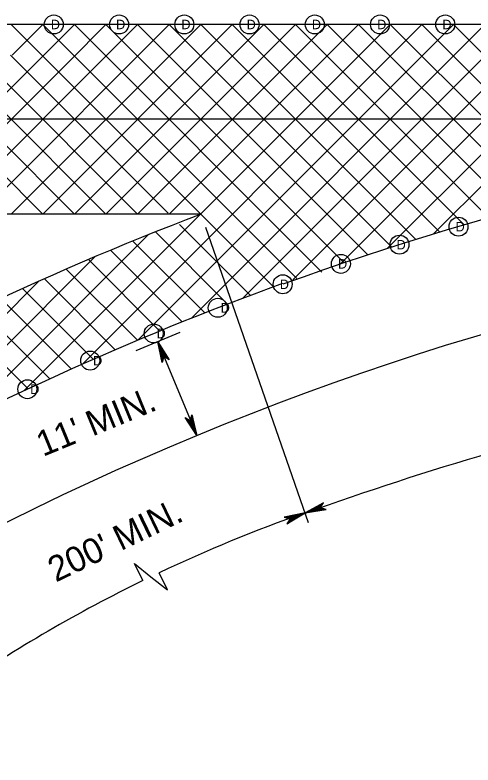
# Model space of a CAD drawing. Extents: x 499945 to 500993, y 499985 to 500645.
# Drawn here: x 500230.6 to 500303.1, y 500387.1 to 500505.7 of the extents above; entities that cross this region are included whole.
import ezdxf

# ---------------------------------------------------------------- set-up
doc = ezdxf.new("R2010")
doc.units = 0
for name, color, linetype in [('1', 7, 'Continuous'), ('24', 7, 'Continuous'), ('39', 7, 'Continuous'), ('5', 7, 'Continuous'), ('56', 7, 'Continuous'), ('60', 7, 'Continuous')]:
    doc.layers.add(name, color=color, linetype=linetype)

msp = doc.modelspace()

# ---------------------------------------------------------------- linework, layer by layer
at = {"layer": '1'}
for p, q in [((500777, 500504.18), (500055.4, 500504.18)), ((500225.02, 500474.2), (500255, 500504.18)), ((500230.02, 500474.2), (500260, 500504.18)), ((500234.88, 500499.32), (500230.02, 500504.18)), ((500230.16, 500499.32), (500235.02, 500504.18)), ((500232.07, 500446.28), (500289.98, 500504.18)), ((500275.18, 500464.02), (500235.02, 500504.18)), ((500235.02, 500474.2), (500264.99, 500504.18)), ((500235.15, 500499.32), (500240.01, 500504.18)), ((500239.17, 500498.34), (500245.01, 500504.18)), ((500240.01, 500474.2), (500269.99, 500504.18)), ((500279.16, 500465.03), (500240.01, 500504.18)), ((500241.27, 500450.48), (500294.97, 500504.18)), ((500241.71, 500495.89), (500250.01, 500504.18)), ((500245.01, 500474.2), (500274.99, 500504.18)), ((500282.69, 500466.5), (500245.01, 500504.18)), ((500250.01, 500474.2), (500279.98, 500504.18)), ((500286.44, 500467.75), (500250.01, 500504.18)), ((500250.07, 500454.28), (500299.97, 500504.18)), ((500255, 500474.2), (500284.98, 500504.18)), ((500290.21, 500468.97), (500255, 500504.18)), ((500258.52, 500457.74), (500304.96, 500504.18)), ((500294.01, 500470.17), (500260, 500504.18)), ((500297.84, 500471.34), (500264.99, 500504.18)), ((500266.68, 500460.9), (500309.96, 500504.18)), ((500301.69, 500472.48), (500269.99, 500504.18)), ((500274.58, 500463.8), (500314.96, 500504.18)), ((500305.57, 500473.59), (500274.99, 500504.18)), ((500309.48, 500474.68), (500279.98, 500504.18)), ((500282.06, 500466.28), (500319.95, 500504.18)), ((500313.41, 500475.74), (500284.98, 500504.18)), ((500289.52, 500468.75), (500324.95, 500504.18)), ((500317.38, 500476.78), (500289.98, 500504.18)), ((500321.37, 500477.78), (500294.97, 500504.18)), ((500296.78, 500471.02), (500329.94, 500504.18)), ((500325.39, 500478.75), (500299.97, 500504.18)), ((500210.04, 500474.2), (500235.15, 500499.32)), ((500240.01, 500474.2), (500215.03, 500499.18)), ((500245.01, 500474.2), (500219.89, 500499.32)), ((500250.01, 500474.2), (500224.89, 500499.32)), ((500254.84, 500474.36), (500229.89, 500499.32)), ((500271.51, 500462.69), (500234.88, 500499.32)), ((500235.02, 500474.2), (500210.64, 500498.58)), ((500215.03, 500474.2), (500239.17, 500498.34)), ((500220.03, 500474.2), (500241.71, 500495.89)), ((500777, 500489.19), (500055.4, 500489.19)), ((500260.02, 500474.2), (500055.4, 500474.2)), ((500267.86, 500461.34), (500256.66, 500472.54)), ((500222.41, 500441.61), (500251.75, 500470.95)), ((500264.24, 500459.97), (500252.83, 500471.38)), ((500260.64, 500458.57), (500249.27, 500469.94)), ((500257.06, 500457.15), (500245.73, 500468.48)), ((500212.18, 500436.37), (500243.24, 500467.43)), ((500253.51, 500455.71), (500242.22, 500467)), ((500249.98, 500454.24), (500238.73, 500465.49)), ((500202.12, 500431.32), (500234.39, 500463.58)), ((500246.48, 500452.75), (500235.26, 500463.97)), ((500242.99, 500451.24), (500231.81, 500462.42)), ((500239.53, 500449.7), (500228.39, 500460.85)), ((500236.1, 500448.14), (500224.98, 500459.26)), ((500232.68, 500446.56), (500221.6, 500457.64)), ((500250.83, 500416.24), (500249.52, 500418.94)), ((500249.52, 500418.94), (500252.12, 500416.87)), ((500254.72, 500414.79), (500253.42, 500417.5)), ((500252.12, 500416.87), (500254.72, 500414.79))]:
    msp.add_line(p, q, dxfattribs=at)
for centre, radius, start, end in [((500436.78, 500010.11), 481.7, 96.9162, 109.8807), ((500438.27, 500007.45), 499.62, 110.8985, 129.4898), ((500436.78, 500010.11), 464.3, 91.723, 128.6223), ((500436.78, 500010.11), 481.81, 109.8807, 118.9738)]:
    msp.add_arc(centre, radius, start, end, dxfattribs=at)
at = {"layer": '24'}
msp.add_line((500260.77, 500472.12), (500277.01, 500425.46), dxfattribs=at)
for points in [[(500253.19, 500454.01), (500254.99, 500451.15), (500254.15, 500451.67), (500253.91, 500450.73), (500253.19, 500454.01), (500253.27, 500453.8), (500254.92, 500451.22), (500254.12, 500451.72), (500253.9, 500450.87), (500253.31, 500453.69), (500253.36, 500453.59), (500254.76, 500451.38), (500254.11, 500451.74), (500253.92, 500451.01), (500253.38, 500453.54), (500253.41, 500453.44), (500254.64, 500451.5), (500254.11, 500451.76), (500253.91, 500451.19), (500253.53, 500453.14), (500253.6, 500452.96), (500254.5, 500451.63), (500254.11, 500451.8), (500253.93, 500451.37), (500253.63, 500452.94), (500253.71, 500452.78), (500254.34, 500451.76), (500254.04, 500451.88), (500253.93, 500451.57), (500253.76, 500452.62), (500253.84, 500452.48), (500254.23, 500451.87), (500254.04, 500451.92), (500253.95, 500451.67), (500253.86, 500452.39), (500254.13, 500452), (500253.99, 500452.01), (500253.95, 500451.78), (500253.88, 500452.27), (500254.07, 500452.02), (500253.93, 500452.1), (500253.93, 500451.94), (500253.96, 500452.11), (500254, 500452.05)], [(500259.37, 500439.2), (500257.53, 500442.03), (500258.38, 500441.53), (500258.61, 500442.47), (500259.37, 500439.2), (500259.29, 500439.41), (500257.61, 500441.96), (500258.41, 500441.47), (500258.62, 500442.33), (500259.25, 500439.52), (500259.19, 500439.61), (500257.76, 500441.81), (500258.42, 500441.46), (500258.6, 500442.18), (500259.17, 500439.66), (500259.15, 500439.77), (500257.89, 500441.69), (500258.42, 500441.43), (500258.62, 500442), (500259.02, 500440.06), (500258.95, 500440.24), (500258.03, 500441.56), (500258.43, 500441.4), (500258.6, 500441.83), (500258.92, 500440.26), (500258.84, 500440.42), (500258.19, 500441.43), (500258.49, 500441.31), (500258.6, 500441.63), (500258.79, 500440.57), (500258.71, 500440.72), (500258.3, 500441.33), (500258.5, 500441.28), (500258.58, 500441.53), (500258.69, 500440.81), (500258.4, 500441.19), (500258.55, 500441.18), (500258.58, 500441.42), (500258.66, 500440.92), (500258.47, 500441.17), (500258.61, 500441.1), (500258.61, 500441.25), (500258.58, 500441.08), (500258.53, 500441.15)], [(500276.5, 500426.94), (500279.83, 500427.47), (500278.89, 500427.77), (500279.43, 500428.57), (500276.5, 500426.94), (500276.7, 500427.02), (500279.73, 500427.48), (500278.83, 500427.76), (500279.32, 500428.48), (500276.81, 500427.07), (500276.92, 500427.09), (500279.51, 500427.5), (500278.81, 500427.75), (500279.22, 500428.37), (500276.97, 500427.11), (500277.07, 500427.16), (500279.33, 500427.51), (500278.79, 500427.74), (500279.08, 500428.27), (500277.37, 500427.26), (500277.55, 500427.33), (500279.15, 500427.53), (500278.76, 500427.72), (500278.96, 500428.14), (500277.59, 500427.32), (500277.76, 500427.37), (500278.94, 500427.56), (500278.65, 500427.71), (500278.81, 500428), (500277.91, 500427.43), (500278.07, 500427.47), (500278.79, 500427.57), (500278.63, 500427.69), (500278.75, 500427.92), (500278.15, 500427.51), (500278.62, 500427.56), (500278.52, 500427.66), (500278.67, 500427.85), (500278.25, 500427.57), (500278.57, 500427.6), (500278.41, 500427.65), (500278.53, 500427.75), (500278.42, 500427.62), (500278.5, 500427.63)], [(500276.5, 500426.94), (500273.18, 500426.29), (500274.14, 500426.03), (500273.62, 500425.21), (500276.5, 500426.94), (500276.29, 500426.86), (500273.29, 500426.29), (500274.2, 500426.05), (500273.73, 500425.3), (500276.18, 500426.81), (500276.08, 500426.78), (500273.51, 500426.28), (500274.21, 500426.05), (500273.82, 500425.42), (500276.03, 500426.76), (500275.93, 500426.71), (500273.68, 500426.28), (500274.23, 500426.07), (500273.96, 500425.53), (500275.63, 500426.59), (500275.46, 500426.52), (500273.87, 500426.26), (500274.26, 500426.09), (500274.07, 500425.66), (500275.42, 500426.53), (500275.25, 500426.47), (500274.07, 500426.24), (500274.37, 500426.1), (500274.22, 500425.8), (500275.1, 500426.41), (500274.94, 500426.36), (500274.23, 500426.23), (500274.39, 500426.12), (500274.28, 500425.89), (500274.86, 500426.31), (500274.39, 500426.25), (500274.5, 500426.15), (500274.36, 500425.96), (500274.76, 500426.26), (500274.45, 500426.22), (500274.61, 500426.17), (500274.49, 500426.06), (500274.59, 500426.2), (500274.52, 500426.19)]]:
    msp.add_lwpolyline(points, dxfattribs=at)
for centre, radius, start, end in [((500448.9, 499947.2), 509.72, 102.8315, 109.7673), ((500353.91, 500205.16), 234.91, 109.2417, 115.3261), ((500353.91, 500205.16), 234.91, 116.0291, 124.3201)]:
    msp.add_arc(centre, radius, start, end, dxfattribs=at)
at = {"layer": '39'}
for p, q in [((500256.67, 500455.46), (500249.71, 500452.56)), ((500253.19, 500454.01), (500259.37, 500439.2))]:
    msp.add_line(p, q, dxfattribs=at)
at = {"layer": '5'}
msp.add_line((500488.97, 500504.18), (500055.4, 500504.18), dxfattribs=at)
at = {"layer": '56'}
for centre in [(500236.75, 500504.18), (500247.08, 500504.18), (500257.4, 500504.18), (500267.72, 500504.18), (500278.04, 500504.18), (500288.37, 500504.18), (500298.69, 500504.18), (500300.78, 500472.21), (500291.45, 500469.36), (500282.18, 500466.33), (500272.97, 500463.1), (500262.7, 500459.38), (500252.56, 500455.32), (500242.51, 500451.03), (500232.57, 500446.51)]:
    msp.add_circle(centre, 1.5, dxfattribs=at)
at = {"layer": '60'}
for centre in [(500236.75, 500504.18), (500247.08, 500504.18), (500257.4, 500504.18), (500267.72, 500504.18), (500278.04, 500504.18), (500288.37, 500504.18), (500298.69, 500504.18), (500300.78, 500472.21), (500291.45, 500469.36), (500282.18, 500466.33), (500272.97, 500463.1), (500262.7, 500459.38), (500252.56, 500455.32), (500242.51, 500451.03), (500232.57, 500446.51)]:
    msp.add_circle(centre, 1.5, dxfattribs=at)

# ---------------------------------------------------------------- texts
at = {"layer": '1'}
msp.add_text("200' MIN.", height=4, rotation=25.7427, dxfattribs=at).set_placement((500237.07, 500415.93))
at = {"layer": '5'}
msp.add_text("11' MIN.", height=4, rotation=22.3496, dxfattribs=at).set_placement((500235.04, 500435.8))
at = {"layer": '56'}
for p in [(500236.29, 500503.43), (500246.61, 500503.43), (500256.94, 500503.43), (500267.26, 500503.43), (500277.58, 500503.43), (500287.91, 500503.43), (500298.23, 500503.43), (500300.32, 500471.46), (500290.99, 500468.61), (500281.72, 500465.58), (500272.51, 500462.35), (500263.16, 500458.63), (500253.02, 500454.57), (500242.97, 500450.28), (500233.03, 500445.76)]:
    msp.add_text('D', height=1.5, dxfattribs=at).set_placement(p)

doc.saveas('drawing.dxf')
